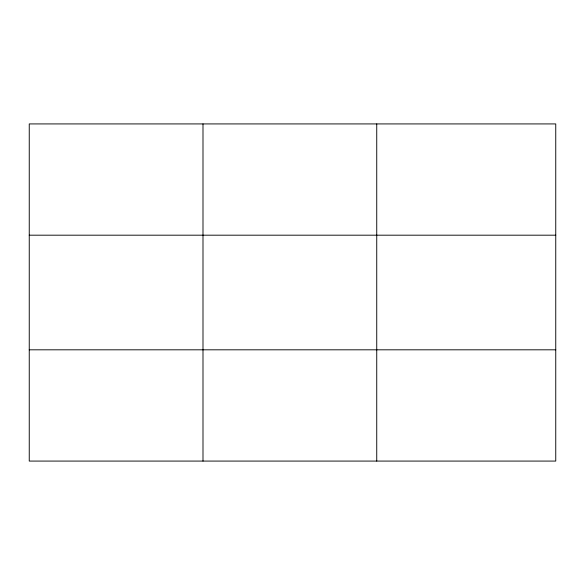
<?xml version="1.0" encoding="UTF-8"?>
<svg xmlns="http://www.w3.org/2000/svg" width="585" height="585" viewBox="0 0 585 585"><rect width="100%" height="100%" fill="white"/><g stroke="black" fill="none" stroke-linecap="round" stroke-linejoin="round"><path stroke-width="0.88" d="M202.995 461.075L202.995 123.925M376.74 461.075L376.74 123.925M555.75 235.185L555.75 123.925L29.25 123.925L29.25 461.075L555.75 461.075L555.75 235.185L29.25 235.185M29.25 349.815L555.75 349.815"/></g></svg>
